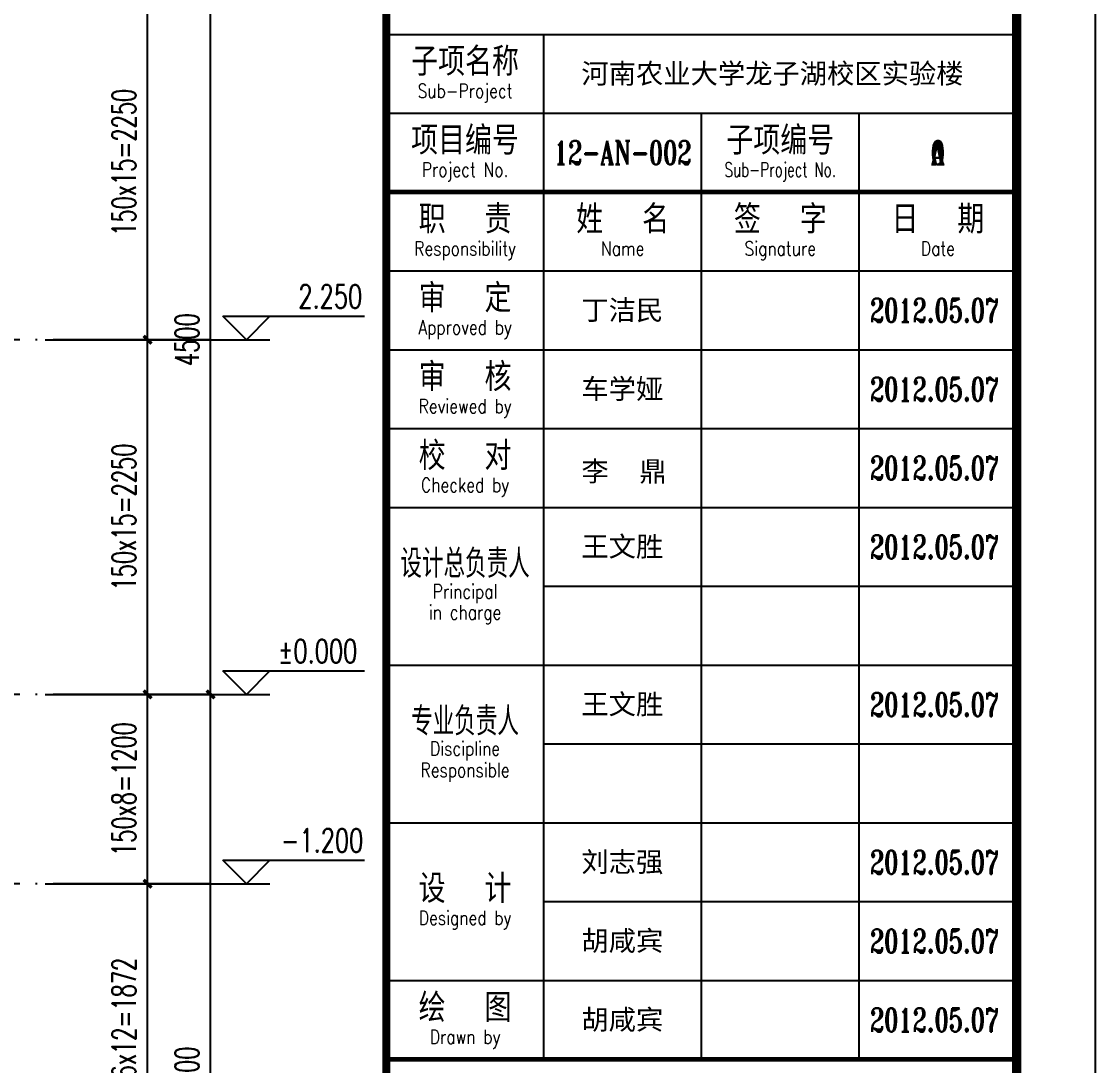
# Model space of a CAD drawing. Extents: x 307762 to 522490, y -326758 to -245675.
# Drawn here: x 454331 to 461145, y -267917 to -261296 of the extents above; entities that cross this region are included whole.
import ezdxf
from ezdxf.enums import TextEntityAlignment as Align

# ---------------------------------------------------------------- set-up
doc = ezdxf.new("R2010")
doc.units = 0
doc.header["$LTSCALE"] = 1000
doc.header["$MEASUREMENT"] = 0
doc.linetypes.add('DOTE', pattern=[2.42, 2, -0.2, 0.02, -0.2])
doc.layers.get('0').update_dxf_attribs({"linetype": 'CONTINUOUS'})
doc.layers.get('Defpoints').update_dxf_attribs({"color": 6, "linetype": 'CONTINUOUS'})
for name, color, linetype in [('DIM_ELEV', 3, 'CONTINUOUS'), ('DOTE', 1, 'DOTE'), ('PUB_DIM', 3, 'CONTINUOUS'), ('PUB_TEXT', 7, 'CONTINUOUS'), ('图框', 85, 'CONTINUOUS')]:
    doc.layers.add(name, color=color, linetype=linetype)
doc.styles.add('_TCH_DIM', font='SIMPLEX', dxfattribs={"bigfont": 'GBCBIG'})
doc.styles.add('DIM_FONT', font='SIMPLEX.shx', dxfattribs={"width": 0.65})
doc.styles.add('HT', font='simhei.ttf', dxfattribs={"width": 0.8})
doc.styles.add('TKZ1_tjhts.shx', font='tjromant.shx', dxfattribs={"bigfont": 'tjhts.shx'})
doc.styles.add('TKZ2_tjkts.shx', font='tjromant.shx', dxfattribs={"bigfont": 'tjkts.shx'})
doc.dimstyles.new('DIMN50', dxfattribs={"dimscale": 0.5, "dimtxt": 300, "dimasz": 100, "dimexe": 250, "dimexo": 300, "dimgap": 150, "dimtad": 1, "dimdec": 0, "dimzin": 0, "dimdsep": 46, "dimtxsty": 'DIM_FONT', "dimblk": 'ARCHTICK', "dimcen": 0.09, "dimclrt": 7, "dimazin": 2, "dimtfac": 1, "dimtdec": 0, "dimtix": 1, "dimtmove": 2, "dimatfit": 3, "dimfxl": 0, "dimtolj": 1, "dimtzin": 0, "dimarcsym": 0})

# ---------------------------------------------------------------- blocks, each defined once
blk = doc.blocks.new('TJAD_TK_A1')
for p, q in [((1251.38, 643.45), (1331.38, 643.45)), ((1271.38, 513.45), (1271.38, 643.45)), ((1251.38, 633.45), (1331.38, 633.45)), ((1291.38, 513.45), (1291.38, 633.45)), ((1311.38, 513.45), (1311.38, 633.45)), ((1251.38, 613.45), (1331.38, 613.45)), ((1251.38, 603.45), (1331.38, 603.45)), ((1251.38, 593.45), (1331.38, 593.45)), ((1251.38, 583.45), (1331.38, 583.45)), ((1271.38, 573.45), (1331.38, 573.45)), ((1251.38, 563.45), (1331.38, 563.45)), ((1271.38, 553.45), (1331.38, 553.45)), ((1251.38, 543.45), (1331.38, 543.45)), ((1271.38, 533.45), (1331.38, 533.45)), ((1251.38, 523.45), (1331.38, 523.45))]:
    blk.add_line(p, q)
for points, const_width in [([(1251.38, 940.45), (1251.38, 366.45)], 1), ([(1251.38, 623.45), (1331.38, 623.45)], 0.6), ([(1251.38, 513.45), (1331.38, 513.45)], 0.6)]:
    blk.add_lwpolyline(points, dxfattribs=dict(const_width=const_width))
at = {"layer": '图框'}
blk.add_line((1341.38, 356.45), (1341.38, 950.45), dxfattribs=at)
at = {"layer": '图框', "const_width": 1.2}
blk.add_lwpolyline([(1331.38, 940.45), (525.38, 940.45), (525.38, 366.45), (1331.38, 366.45)], close=True, dxfattribs=at)
at = {"style": 'TKZ2_tjkts.shx'}
for s, p in [('子项名称', (1261.38, 640)), ('项目编号', (1261.38, 630)), ('职  责', (1261.38, 620)), ('姓  名', (1281.38, 620)), ('签  字', (1301.38, 620)), ('日  期', (1321.38, 620)), ('审  定', (1261.38, 610)), ('审  核', (1261.38, 600)), ('校  对', (1261.38, 590)), ('设  计', (1261.38, 535.1)), ('绘  图', (1261.38, 520))]:
    blk.add_text(s, height=3.6, dxfattribs=at).set_placement(p, align=Align.MIDDLE_CENTER)
at = {"style": 'TKZ2_tjkts.shx', "width": 0.8}
for s, height, p in [('Sub-Project', 1.8, (1261.38, 636.3)), ('Project No.', 1.8, (1261.38, 626.3)), ('Responsibility', 1.8, (1261.38, 616.3)), ('Name', 1.8, (1281.38, 616.3)), ('Signature', 1.8, (1301.38, 616.3)), ('Date', 1.8, (1321.38, 616.3)), ('Approved by', 1.8, (1261.38, 606.3)), ('Reviewed by', 1.8, (1261.38, 596.3)), ('Checked by', 1.8, (1261.38, 586.3)), ('设计总负责人', 3.6, (1261.38, 576.33)), ('Principal', 1.8, (1261.38, 572.8)), ('in charge', 1.8, (1261.38, 570.15)), ('专业负责人', 3.6, (1261.38, 556.33)), ('Discipline', 1.8, (1261.38, 552.87)), ('Responsible', 1.8, (1261.38, 550.15)), ('Designed by', 1.8, (1261.38, 531.4)), ('Drawn by', 1.8, (1261.38, 516.3))]:
    blk.add_text(s, height=height, dxfattribs=at).set_placement(p, align=Align.MIDDLE_CENTER)
at = {"layer": '图框', "style": 'TKZ2_tjkts.shx'}
blk.add_text('子项编号', height=3.6, dxfattribs=at).set_placement((1301.38, 630), align=Align.MIDDLE_CENTER)
at = {"layer": '图框', "style": 'TKZ2_tjkts.shx', "width": 0.7}
blk.add_text('Sub-Project No.', height=1.8, dxfattribs=at).set_placement((1301.38, 626.3), align=Align.MIDDLE_CENTER)
blk = doc.blocks.new('_ArchTick')
at = {"color": 0, "linetype": 'ByBlock', "const_width": 0.4}
blk.add_lwpolyline([(-0.5, -0.5), (0.5, 0.5)], dxfattribs=at)
blk = doc.blocks.new('*D845')
at = {"layer": 'Defpoints', "color": 0}
for p in [(454331.3, -265564.2), (455531.3, -265564.2), (454331.3, -270364.2)]:
    blk.add_point(p, dxfattribs=at)
at = {"layer": 'PUB_DIM', "color": 0, "lineweight": -2}
for p, q in [((454481.3, -265564.2), (455656.3, -265564.2)), ((455531.3, -270364.2), (455531.3, -265564.2)), ((454481.3, -270364.2), (455656.3, -270364.2))]:
    blk.add_line(p, q, dxfattribs=at)
at = {"layer": 'PUB_DIM', "color": 0, "lineweight": -2, "xscale": 50, "yscale": 50, "zscale": 50}
for p, rotation in [((455531.3, -265564.2), 90), ((455531.3, -270364.2), 270)]:
    blk.add_blockref('_ArchTick', p, dxfattribs=dict(at, rotation=rotation))
at = {"layer": 'PUB_DIM', "color": 7, "insert": (455381.3, -267964.2), "char_height": 150, "attachment_point": 5, "rotation": 90, "style": 'DIM_FONT'}
blk.add_mtext('\\A1;4800', dxfattribs=at)
blk = doc.blocks.new('*D846')
at = {"layer": 'Defpoints', "color": 0}
for p in [(454331.3, -261064.2), (455531.3, -261064.2), (454331.3, -265564.2)]:
    blk.add_point(p, dxfattribs=at)
at = {"layer": 'PUB_DIM', "color": 0, "lineweight": -2}
for p, q in [((454481.3, -261064.2), (455656.3, -261064.2)), ((455531.3, -265564.2), (455531.3, -261064.2)), ((454481.3, -265564.2), (455656.3, -265564.2))]:
    blk.add_line(p, q, dxfattribs=at)
at = {"layer": 'PUB_DIM', "color": 0, "lineweight": -2, "xscale": 50, "yscale": 50, "zscale": 50}
for p, rotation in [((455531.3, -261064.2), 90), ((455531.3, -265564.2), 270)]:
    blk.add_blockref('_ArchTick', p, dxfattribs=dict(at, rotation=rotation))
at = {"layer": 'PUB_DIM', "color": 7, "insert": (455381.3, -263314.2), "char_height": 150, "attachment_point": 5, "rotation": 90, "style": 'DIM_FONT'}
blk.add_mtext('\\A1;4500', dxfattribs=at)
blk = doc.blocks.new('*D851')
at = {"layer": 'Defpoints', "color": 0}
for p in [(454331.3, -266764.2), (455131.3, -266764.2), (454331.3, -268636.2)]:
    blk.add_point(p, dxfattribs=at)
at = {"layer": 'PUB_DIM', "color": 0, "lineweight": -2}
for p, q in [((454481.3, -266764.2), (455256.3, -266764.2)), ((455131.3, -268636.2), (455131.3, -266764.2)), ((454481.3, -268636.2), (455256.3, -268636.2))]:
    blk.add_line(p, q, dxfattribs=at)
at = {"layer": 'PUB_DIM', "color": 0, "lineweight": -2, "xscale": 50, "yscale": 50, "zscale": 50}
for p, rotation in [((455131.3, -266764.2), 90), ((455131.3, -268636.2), 270)]:
    blk.add_blockref('_ArchTick', p, dxfattribs=dict(at, rotation=rotation))
at = {"layer": 'PUB_DIM', "color": 7, "insert": (454981.3, -267700.2), "char_height": 150, "attachment_point": 5, "rotation": 90, "style": 'DIM_FONT'}
blk.add_mtext('\\A1;156x12=1872', dxfattribs=at)
blk = doc.blocks.new('*D852')
at = {"layer": 'Defpoints', "color": 0}
for p in [(454331.3, -265564.2), (455131.3, -265564.2), (454331.3, -266764.2)]:
    blk.add_point(p, dxfattribs=at)
at = {"layer": 'PUB_DIM', "color": 0, "lineweight": -2}
for p, q in [((454481.3, -265564.2), (455256.3, -265564.2)), ((455131.3, -266764.2), (455131.3, -265564.2)), ((454481.3, -266764.2), (455256.3, -266764.2))]:
    blk.add_line(p, q, dxfattribs=at)
at = {"layer": 'PUB_DIM', "color": 0, "lineweight": -2, "xscale": 50, "yscale": 50, "zscale": 50}
for p, rotation in [((455131.3, -265564.2), 90), ((455131.3, -266764.2), 270)]:
    blk.add_blockref('_ArchTick', p, dxfattribs=dict(at, rotation=rotation))
at = {"layer": 'PUB_DIM', "color": 7, "insert": (454981.3, -266164.2), "char_height": 150, "attachment_point": 5, "rotation": 90, "style": 'DIM_FONT'}
blk.add_mtext('\\A1;150x8=1200', dxfattribs=at)
blk = doc.blocks.new('*D853')
at = {"layer": 'Defpoints', "color": 0}
for p in [(454331.3, -263314.2), (455131.3, -263314.2), (454331.3, -265564.2)]:
    blk.add_point(p, dxfattribs=at)
at = {"layer": 'PUB_DIM', "color": 0, "lineweight": -2}
for p, q in [((454481.3, -263314.2), (455256.3, -263314.2)), ((455131.3, -265564.2), (455131.3, -263314.2)), ((454481.3, -265564.2), (455256.3, -265564.2))]:
    blk.add_line(p, q, dxfattribs=at)
at = {"layer": 'PUB_DIM', "color": 0, "lineweight": -2, "xscale": 50, "yscale": 50, "zscale": 50}
for p, rotation in [((455131.3, -263314.2), 90), ((455131.3, -265564.2), 270)]:
    blk.add_blockref('_ArchTick', p, dxfattribs=dict(at, rotation=rotation))
at = {"layer": 'PUB_DIM', "color": 7, "insert": (454981.3, -264439.2), "char_height": 150, "attachment_point": 5, "rotation": 90, "style": 'DIM_FONT'}
blk.add_mtext('\\A1;150x15=2250', dxfattribs=at)
blk = doc.blocks.new('*D854')
at = {"layer": 'Defpoints', "color": 0}
for p in [(454331.3, -261064.2), (455131.3, -261064.2), (454331.3, -263314.2)]:
    blk.add_point(p, dxfattribs=at)
at = {"layer": 'PUB_DIM', "color": 0, "lineweight": -2}
for p, q in [((454481.3, -261064.2), (455256.3, -261064.2)), ((455131.3, -263314.2), (455131.3, -261064.2)), ((454481.3, -263314.2), (455256.3, -263314.2))]:
    blk.add_line(p, q, dxfattribs=at)
at = {"layer": 'PUB_DIM', "color": 0, "lineweight": -2, "xscale": 50, "yscale": 50, "zscale": 50}
for p, rotation in [((455131.3, -261064.2), 90), ((455131.3, -263314.2), 270)]:
    blk.add_blockref('_ArchTick', p, dxfattribs=dict(at, rotation=rotation))
at = {"layer": 'PUB_DIM', "color": 7, "insert": (454981.3, -262189.2), "char_height": 150, "attachment_point": 5, "rotation": 90, "style": 'DIM_FONT'}
blk.add_mtext('\\A1;150x15=2250', dxfattribs=at)

msp = doc.modelspace()

# ---------------------------------------------------------------- linework, layer by layer
at = {"layer": 'DIM_ELEV'}
for p, q in [((455758, -263314.2), (455608, -263164.2)), ((455608, -263164.2), (456508, -263164.2)), ((455758, -263314.2), (455908, -263164.2)), ((454896.9, -263314.2), (455908, -263314.2)), ((455758, -265564.2), (455608, -265414.2)), ((455608, -265414.2), (456508, -265414.2)), ((455758, -265564.2), (455908, -265414.2)), ((454896.9, -265564.2), (455908, -265564.2)), ((455758, -266764.2), (455608, -266614.2)), ((455608, -266614.2), (456508, -266614.2)), ((455758, -266764.2), (455908, -266614.2)), ((454896.9, -266764.2), (455908, -266764.2))]:
    msp.add_line(p, q, dxfattribs=at)
at = {"layer": 'DOTE', "ltscale": 0.5}
for p, q in [((455531.3, -263314.2), (442830.7, -263314.2)), ((455531.3, -265564.2), (442830.7, -265564.2)), ((455531.3, -266764.2), (442830.7, -266764.2))]:
    msp.add_line(p, q, dxfattribs=at)

# ---------------------------------------------------------------- block references
at = {"layer": '图框', "xscale": 50, "yscale": 50, "zscale": 50}
msp.add_blockref('TJAD_TK_A1', (394076.5, -293550.7), dxfattribs=at)

# ---------------------------------------------------------------- texts
at = {"layer": 'PUB_TEXT', "style": '_TCH_DIM', "width": 0.705882}
for s, p in [('2.250', (456088, -263114.2)), ('%%P0.000', (455958, -265364.2)), ('-1.200', (455978, -266564.2))]:
    msp.add_text(s, height=148.75, dxfattribs=at).set_placement(p)
at = {"layer": '图框', "style": 'HT'}
for s, height, p in [('河南农业大学龙子湖校区实验楼', 126.962, (457883.6, -261689.5)), ('丁洁民', 126.96, (457883.6, -263189.5)), ('车学娅', 126.96, (457883.6, -263689.5)), ('李', 127, (457883.6, -264212.5)), ('鼎', 127, (458250.9, -264212.5)), ('王文胜', 126.96, (457883.6, -264689.5)), ('王文胜', 126.96, (457883.6, -265689.5)), ('刘志强', 126.96, (457883.6, -266689.5)), ('胡咸宾', 126.96, (457883.6, -267189.5)), ('胡咸宾', 126.96, (457883.6, -267689.5))]:
    msp.add_text(s, height=height, dxfattribs=at).set_placement(p)
at = {"layer": '图框', "style": 'TKZ1_tjhts.shx', "width": 0.7}
for s, p in [('12-AN-002', (458145.6, -262128.2)), ('A', (460145.6, -262128.2)), ('0', (460145.6, -262128.2)), ('2012.05.07', (460124.1, -263128.2)), ('2012.05.07', (460124.1, -263628.2)), ('2012.05.07', (460124.1, -264128.2)), ('2012.05.07', (460124.1, -264628.2)), ('2012.05.07', (460124.1, -265628.2)), ('2012.05.07', (460124.1, -266628.2)), ('2012.05.07', (460124.1, -267128.2)), ('2012.05.07', (460124.1, -267628.2))]:
    msp.add_text(s, height=150, dxfattribs=at).set_placement(p, align=Align.MIDDLE_CENTER)

# ---------------------------------------------------------------- dimensions: what is measured, and where the dimension line sits
at = {"layer": 'PUB_DIM'}
for p1, p2, picture, middle in [((454331.3, -265564.2), (454331.3, -261064.2), '*D846', (455381.3, -263314.2)), ((454331.3, -270364.2), (454331.3, -265564.2), '*D845', (455381.3, -267964.2))]:
    dim = msp.add_aligned_dim(p1=p1, p2=p2, distance=-1200, dimstyle='DIMN50', dxfattribs=at)
    dim.commit()
    dim.dimension.update_dxf_attribs({"geometry": picture, "text_midpoint": middle})
for p1, p2, text, picture, middle in [((454331.3, -263314.2), (454331.3, -261064.2), '150x15=2250', '*D854', (454981.3, -262189.2)), ((454331.3, -265564.2), (454331.3, -263314.2), '150x15=2250', '*D853', (454981.3, -264439.2)), ((454331.3, -266764.2), (454331.3, -265564.2), '150x8=1200', '*D852', (454981.3, -266164.2)), ((454331.3, -268636.2), (454331.3, -266764.2), '156x12=1872', '*D851', (454981.3, -267700.2))]:
    dim = msp.add_aligned_dim(p1=p1, p2=p2, distance=-800, text=text, dimstyle='DIMN50', dxfattribs=at)
    dim.commit()
    dim.dimension.update_dxf_attribs({"geometry": picture, "text_midpoint": middle})

doc.saveas('drawing.dxf')
